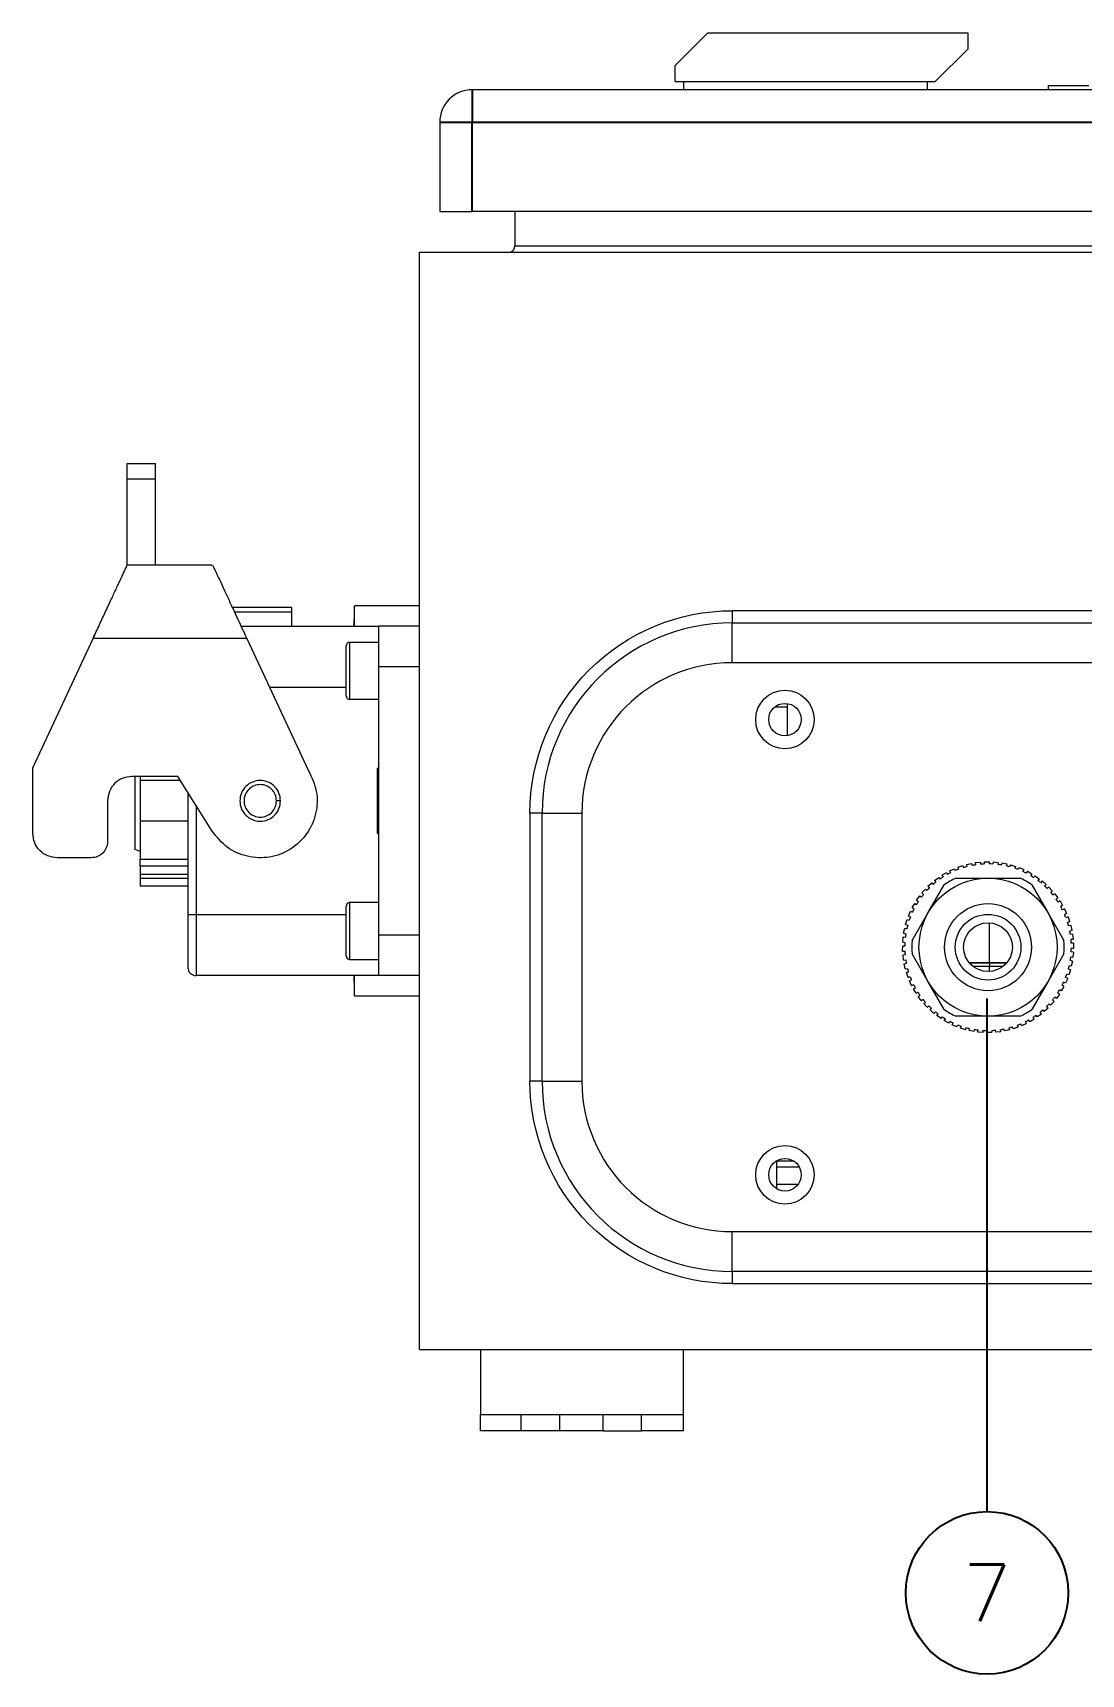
# Model space of a CAD drawing. Extents: x 4137 to 28680, y 2446 to 6814.
# Drawn here: x 16120.1 to 16282.7, y 4969.1 to 5223.6 of the extents above; entities that cross this region are included whole.
import ezdxf
from ezdxf.enums import TextEntityAlignment as Align

# ---------------------------------------------------------------- set-up
doc = ezdxf.new("R2010")
doc.units = 0
doc.header["$LTSCALE"] = 0.5
doc.layers.get('0').update_dxf_attribs({"linetype": 'CONTINUOUS'})
doc.layers.add('DIM', color=5, linetype='CONTINUOUS')
doc.layers.add('VOL', color=2, linetype='CONTINUOUS')
doc.styles.get("Standard").update_dxf_attribs({"font": 'simplex.shx'})

msp = doc.modelspace()

# ---------------------------------------------------------------- linework, layer by layer
at = {"color": 7, "linetype": 'Continuous', "lineweight": 15}
for p, q in [((16219.75, 5218.52), (16224.79, 5223.56)), ((16219.75, 5218.52), (16224.79, 5223.56)), ((16224.79, 5223.56), (16265.11, 5223.56)), ((16224.79, 5223.56), (16265.11, 5223.56)), ((16265.11, 5223.56), (16265.11, 5221.04)), ((16265.11, 5223.56), (16265.11, 5221.04)), ((16265.11, 5221.04), (16260.07, 5216)), ((16265.11, 5221.04), (16260.07, 5216)), ((16219.75, 5216), (16219.75, 5218.52)), ((16219.75, 5216), (16219.75, 5218.52)), ((16423.87, 5214.74), (16188.25, 5214.74)), ((16423.87, 5214.74), (16188.25, 5214.74)), ((16219.75, 5216), (16260.07, 5216)), ((16219.75, 5216), (16260.07, 5216)), ((16221.01, 5216), (16221.01, 5214.74)), ((16221.01, 5216), (16221.01, 5214.74)), ((16258.81, 5216), (16258.81, 5214.74)), ((16258.81, 5216), (16258.81, 5214.74)), ((16277.61, 5215.38), (16277.61, 5214.74)), ((16277.61, 5215.38), (16283.91, 5215.38)), ((16277.61, 5215.38), (16277.61, 5214.74)), ((16277.61, 5215.38), (16283.91, 5215.38)), ((16183.21, 5209.7), (16183.21, 5195.84)), ((16183.21, 5209.7), (16183.21, 5195.84)), ((16183.21, 5195.84), (16188.25, 5195.84)), ((16183.21, 5195.84), (16188.25, 5195.84)), ((16423.87, 5195.84), (16188.25, 5195.84)), ((16423.87, 5195.84), (16188.25, 5195.84)), ((16194.87, 5195.84), (16194.87, 5190.55)), ((16194.87, 5195.84), (16194.87, 5190.55)), ((16180.06, 5019.44), (16180.06, 5189.54)), ((16180.06, 5189.54), (16432.06, 5189.54)), ((16180.06, 5019.44), (16180.06, 5189.54)), ((16180.06, 5189.54), (16432.06, 5189.54)), ((16194.87, 5190.55), (16408.44, 5190.55)), ((16194.87, 5190.55), (16408.44, 5190.55)), ((16134.73, 5156.78), (16139.14, 5156.78)), ((16134.73, 5156.78), (16139.14, 5156.78)), ((16134.73, 5154.44), (16139.14, 5154.44)), ((16134.73, 5141.03), (16134.73, 5154.44)), ((16134.73, 5154.44), (16139.14, 5154.44)), ((16134.73, 5141.03), (16134.73, 5154.44)), ((16139.14, 5141.03), (16139.14, 5154.44)), ((16139.14, 5141.03), (16139.14, 5154.44)), ((16147.83, 5141.03), (16134.73, 5141.03)), ((16147.83, 5141.03), (16134.73, 5141.03)), ((16148.02, 5140.95), (16147.83, 5141.03)), ((16148.02, 5140.95), (16147.83, 5141.03)), ((16160.28, 5134.47), (16151.05, 5134.47)), ((16160.28, 5134.47), (16151.05, 5134.47)), ((16151.36, 5133.8), (16160.28, 5133.8)), ((16151.36, 5133.8), (16160.28, 5133.8)), ((16160.28, 5133.8), (16160.28, 5134.47)), ((16160.28, 5133.8), (16160.28, 5134.47)), ((16160.28, 5131.58), (16160.28, 5133.8)), ((16160.28, 5131.58), (16160.28, 5133.8)), ((16169.98, 5132.59), (16169.86, 5132.59)), ((16169.86, 5132.59), (16169.86, 5131.58)), ((16169.98, 5132.59), (16169.86, 5132.59)), ((16169.86, 5132.59), (16169.86, 5131.58)), ((16180.06, 5134.73), (16169.98, 5134.73)), ((16169.98, 5131.58), (16169.98, 5134.73)), ((16180.06, 5134.73), (16169.98, 5134.73)), ((16169.98, 5131.58), (16169.98, 5134.73)), ((16383.55, 5133.97), (16228.57, 5133.97)), ((16228.57, 5133.97), (16228.57, 5132.08)), ((16383.55, 5133.97), (16228.57, 5133.97)), ((16228.57, 5133.97), (16228.57, 5132.08)), ((16129.69, 5130.22), (16129.52, 5129.87)), ((16129.69, 5130.22), (16129.52, 5129.87)), ((16152.39, 5131.58), (16173.76, 5131.58)), ((16152.39, 5131.58), (16173.76, 5131.58)), ((16180.06, 5131.58), (16173.76, 5131.58)), ((16173.76, 5125.28), (16173.76, 5131.58)), ((16180.06, 5131.58), (16173.76, 5131.58)), ((16173.76, 5125.28), (16173.76, 5131.58)), ((16228.57, 5132.08), (16383.55, 5132.08)), ((16228.57, 5132.08), (16383.55, 5132.08)), ((16120.09, 5109.63), (16129.44, 5129.69)), ((16120.09, 5109.63), (16129.44, 5129.69)), ((16153.27, 5129.69), (16129.44, 5129.69)), ((16153.27, 5129.69), (16129.44, 5129.69)), ((16153.27, 5129.69), (16162.85, 5109.16)), ((16153.27, 5129.69), (16162.85, 5109.16)), ((16168.72, 5120.74), (16168.72, 5128.56)), ((16168.72, 5120.74), (16168.72, 5128.56)), ((16173.76, 5129.06), (16169.23, 5129.06)), ((16173.76, 5129.06), (16169.23, 5129.06)), ((16180.06, 5125.28), (16173.76, 5125.28)), ((16173.76, 5083.7), (16173.76, 5125.28)), ((16180.06, 5125.28), (16173.76, 5125.28)), ((16173.76, 5083.7), (16173.76, 5125.28)), ((16383.55, 5125.91), (16228.57, 5125.91)), ((16383.55, 5125.91), (16228.57, 5125.91)), ((16169.23, 5120.24), (16173.76, 5120.24)), ((16169.23, 5120.24), (16173.76, 5120.24)), ((16237.14, 5119.04), (16235.17, 5119.04)), ((16237.14, 5119.04), (16235.17, 5119.04)), ((16237.14, 5119.04), (16237.14, 5119.58)), ((16237.14, 5119.04), (16237.14, 5119.58)), ((16237.14, 5114.6), (16237.14, 5119.04)), ((16237.14, 5114.6), (16237.14, 5119.04)), ((16120.09, 5099.45), (16120.09, 5109.63)), ((16120.09, 5099.45), (16120.09, 5109.63)), ((16173.76, 5109.53), (16173.51, 5109.53)), ((16173.51, 5109.53), (16173.51, 5099.45)), ((16173.76, 5109.53), (16173.51, 5109.53)), ((16173.51, 5109.53), (16173.51, 5099.45)), ((16142.6, 5108.27), (16135.46, 5108.27)), ((16142.6, 5108.27), (16135.46, 5108.27)), ((16135.96, 5096.93), (16135.96, 5108.27)), ((16135.96, 5096.93), (16135.96, 5108.27)), ((16136.72, 5108.27), (16136.72, 5107.64)), ((16136.72, 5108.27), (16136.72, 5107.64)), ((16143, 5107.64), (16136.72, 5107.64)), ((16136.72, 5107.64), (16136.72, 5101.34)), ((16143, 5107.64), (16136.72, 5107.64)), ((16136.72, 5107.64), (16136.72, 5101.34)), ((16147.89, 5099.82), (16142.6, 5108.27)), ((16147.89, 5099.82), (16142.6, 5108.27)), ((16173.49, 5108.57), (16173.51, 5108.57)), ((16173.49, 5108.57), (16173.51, 5108.57)), ((16173.49, 5108.52), (16173.51, 5108.52)), ((16173.49, 5108.52), (16173.51, 5108.52)), ((16173.51, 5109.3), (16173.5, 5109.3)), ((16173.51, 5109.3), (16173.5, 5109.3)), ((16131.68, 5104.49), (16131.68, 5098.19)), ((16131.68, 5104.49), (16131.68, 5098.19)), ((16144.15, 5105.79), (16144.15, 5086.85)), ((16144.15, 5105.79), (16144.15, 5086.85)), ((16158.52, 5104.49), (16157.89, 5104.49)), ((16158.52, 5104.49), (16157.89, 5104.49)), ((16173.51, 5104.16), (16173.5, 5104.16)), ((16173.51, 5104.16), (16173.5, 5104.16)), ((16197.2, 5102.6), (16197.2, 5061.02)), ((16199.09, 5102.6), (16197.2, 5102.6)), ((16197.2, 5102.6), (16197.2, 5061.02)), ((16199.09, 5102.6), (16197.2, 5102.6)), ((16199.09, 5061.02), (16199.09, 5102.6)), ((16199.09, 5061.02), (16199.09, 5102.6)), ((16205.26, 5102.6), (16205.26, 5061.02)), ((16205.26, 5102.6), (16205.26, 5061.02)), ((16144.15, 5101.34), (16136.72, 5101.34)), ((16136.72, 5101.34), (16136.72, 5095.45)), ((16144.15, 5101.34), (16136.72, 5101.34)), ((16136.72, 5101.34), (16136.72, 5095.45)), ((16173.76, 5099.45), (16173.51, 5099.45)), ((16173.76, 5099.45), (16173.51, 5099.45)), ((16136.72, 5096.64), (16135.96, 5096.93)), ((16136.72, 5096.64), (16135.96, 5096.93)), ((16129.16, 5095.67), (16123.87, 5095.67)), ((16129.16, 5095.67), (16123.87, 5095.67)), ((16136.72, 5094.41), (16144.15, 5094.41)), ((16136.72, 5094.41), (16136.72, 5094.41)), ((16136.72, 5094.41), (16144.15, 5094.41)), ((16136.72, 5094.41), (16136.72, 5094.41)), ((16263.58, 5094.22), (16264.35, 5094.46)), ((16263.58, 5094.22), (16264.35, 5094.46)), ((16263.58, 5094.22), (16263.69, 5093.89)), ((16263.58, 5094.22), (16263.69, 5093.89)), ((16264.35, 5094.46), (16264.45, 5094.15)), ((16264.35, 5094.46), (16264.45, 5094.15)), ((16264.91, 5094.64), (16265.7, 5094.8)), ((16264.91, 5094.64), (16265.7, 5094.8)), ((16264.91, 5094.64), (16264.98, 5094.3)), ((16264.91, 5094.64), (16264.98, 5094.3)), ((16265.7, 5094.8), (16265.76, 5094.48)), ((16265.7, 5094.8), (16265.76, 5094.48)), ((16266.27, 5094.92), (16267.07, 5095)), ((16266.27, 5094.92), (16267.07, 5095)), ((16266.27, 5094.92), (16266.3, 5094.58)), ((16266.27, 5094.92), (16266.3, 5094.58)), ((16267.07, 5095), (16267.1, 5094.67)), ((16267.07, 5095), (16267.1, 5094.67)), ((16267.65, 5095.06), (16267.64, 5094.71)), ((16267.65, 5095.06), (16267.64, 5094.71)), ((16267.65, 5095.06), (16268.45, 5095.05)), ((16267.65, 5095.06), (16268.45, 5095.05)), ((16268.45, 5095.05), (16268.45, 5094.72)), ((16268.45, 5095.05), (16268.45, 5094.72)), ((16269.04, 5095.05), (16269, 5094.71)), ((16269.04, 5095.05), (16269, 5094.71)), ((16269.04, 5095.05), (16269.84, 5094.96)), ((16269.04, 5095.05), (16269.84, 5094.96)), ((16269.84, 5094.96), (16269.8, 5094.63)), ((16269.84, 5094.96), (16269.8, 5094.63)), ((16270.42, 5094.9), (16270.34, 5094.56)), ((16270.42, 5094.9), (16270.34, 5094.56)), ((16270.42, 5094.9), (16271.2, 5094.72)), ((16270.42, 5094.9), (16271.2, 5094.72)), ((16271.2, 5094.72), (16271.13, 5094.4)), ((16271.2, 5094.72), (16271.13, 5094.4)), ((16271.77, 5094.6), (16271.66, 5094.27)), ((16271.77, 5094.6), (16271.66, 5094.27)), ((16271.77, 5094.6), (16272.53, 5094.34)), ((16271.77, 5094.6), (16272.53, 5094.34)), ((16272.53, 5094.34), (16272.43, 5094.03)), ((16272.53, 5094.34), (16272.43, 5094.03)), ((16136.72, 5093.15), (16136.72, 5092.52)), ((16136.72, 5093.15), (16136.72, 5092.52)), ((16258.94, 5091.25), (16259.55, 5091.78)), ((16258.94, 5091.25), (16259.55, 5091.78)), ((16259.55, 5091.78), (16259.76, 5091.53)), ((16259.55, 5091.78), (16259.76, 5091.53)), ((16259.98, 5092.17), (16260.64, 5092.63)), ((16259.98, 5092.17), (16260.64, 5092.63)), ((16259.98, 5092.17), (16260.18, 5091.88)), ((16259.98, 5092.17), (16260.18, 5091.88)), ((16260.64, 5092.63), (16260.82, 5092.37)), ((16260.64, 5092.63), (16260.82, 5092.37)), ((16261.11, 5092.98), (16261.81, 5093.37)), ((16261.11, 5092.98), (16261.81, 5093.37)), ((16261.11, 5092.98), (16261.28, 5092.67)), ((16261.11, 5092.98), (16261.28, 5092.67)), ((16261.81, 5093.37), (16261.97, 5093.09)), ((16261.81, 5093.37), (16261.97, 5093.09)), ((16262.31, 5093.67), (16263.05, 5093.98)), ((16262.31, 5093.67), (16263.05, 5093.98)), ((16262.31, 5093.67), (16262.45, 5093.34)), ((16262.31, 5093.67), (16262.45, 5093.34)), ((16263.05, 5093.98), (16263.18, 5093.68)), ((16263.05, 5093.98), (16263.18, 5093.68)), ((16263.27, 5092.52), (16268.26, 5092.52)), ((16263.27, 5092.52), (16268.26, 5092.52)), ((16268.26, 5092.52), (16273.25, 5092.52)), ((16268.26, 5092.52), (16273.25, 5092.52)), ((16273.09, 5094.16), (16272.94, 5093.85)), ((16273.09, 5094.16), (16272.94, 5093.85)), ((16273.09, 5094.16), (16273.82, 5093.83)), ((16273.09, 5094.16), (16273.82, 5093.83)), ((16273.82, 5093.83), (16273.68, 5093.53)), ((16273.82, 5093.83), (16273.68, 5093.53)), ((16274.36, 5093.59), (16274.18, 5093.29)), ((16274.36, 5093.59), (16274.18, 5093.29)), ((16274.36, 5093.59), (16275.05, 5093.18)), ((16274.36, 5093.59), (16275.05, 5093.18)), ((16275.05, 5093.18), (16274.88, 5092.9)), ((16275.05, 5093.18), (16274.88, 5092.9)), ((16275.55, 5092.89), (16275.34, 5092.61)), ((16275.55, 5092.89), (16275.34, 5092.61)), ((16275.55, 5092.89), (16276.2, 5092.41)), ((16275.55, 5092.89), (16276.2, 5092.41)), ((16276.2, 5092.41), (16276, 5092.15)), ((16276.2, 5092.41), (16276, 5092.15)), ((16276.67, 5092.07), (16276.44, 5091.81)), ((16276.67, 5092.07), (16276.44, 5091.81)), ((16276.67, 5092.07), (16277.26, 5091.52)), ((16276.67, 5092.07), (16277.26, 5091.52)), ((16144.15, 5091.26), (16136.72, 5091.26)), ((16136.72, 5091.26), (16136.72, 5091.26)), ((16144.15, 5091.26), (16136.72, 5091.26)), ((16136.72, 5091.26), (16136.72, 5091.26)), ((16136.73, 5091.26), (16136.73, 5091.26)), ((16136.73, 5091.26), (16136.73, 5091.26)), ((16257.18, 5089.1), (16257.66, 5089.75)), ((16257.18, 5089.1), (16257.66, 5089.75)), ((16257.66, 5089.75), (16257.92, 5089.55)), ((16257.66, 5089.75), (16257.92, 5089.55)), ((16258.01, 5090.22), (16258.55, 5090.81)), ((16258.01, 5090.22), (16258.55, 5090.81)), ((16258.01, 5090.22), (16258.26, 5089.98)), ((16258.01, 5090.22), (16258.26, 5089.98)), ((16258.55, 5090.81), (16258.79, 5090.59)), ((16258.55, 5090.81), (16258.79, 5090.59)), ((16258.94, 5091.25), (16259.17, 5090.98)), ((16258.94, 5091.25), (16259.17, 5090.98)), ((16258.99, 5087.17), (16261.48, 5091.49)), ((16258.99, 5087.17), (16261.48, 5091.49)), ((16275.04, 5091.49), (16277.54, 5087.17)), ((16275.04, 5091.49), (16277.54, 5087.17)), ((16277.26, 5091.52), (16277.04, 5091.28)), ((16277.26, 5091.52), (16277.04, 5091.28)), ((16277.7, 5091.13), (16277.44, 5090.9)), ((16277.7, 5091.13), (16277.44, 5090.9)), ((16277.7, 5091.13), (16278.23, 5090.53)), ((16277.7, 5091.13), (16278.23, 5090.53)), ((16278.23, 5090.53), (16277.98, 5090.31)), ((16278.23, 5090.53), (16277.98, 5090.31)), ((16278.62, 5090.09), (16278.34, 5089.89)), ((16278.62, 5090.09), (16278.34, 5089.89)), ((16278.62, 5090.09), (16279.08, 5089.44)), ((16278.62, 5090.09), (16279.08, 5089.44)), ((16279.08, 5089.44), (16278.82, 5089.25)), ((16279.08, 5089.44), (16278.82, 5089.25)), ((16145.41, 5086.85), (16144.15, 5086.85)), ((16145.41, 5086.85), (16144.15, 5086.85)), ((16145.41, 5086.85), (16145.41, 5077.4)), ((16145.41, 5086.85), (16145.41, 5077.4)), ((16168.72, 5080.42), (16168.72, 5088.24)), ((16168.72, 5080.42), (16168.72, 5088.24)), ((16173.76, 5088.74), (16169.23, 5088.74)), ((16173.76, 5088.74), (16169.23, 5088.74)), ((16255.91, 5086.64), (16256.25, 5087.37)), ((16255.91, 5086.64), (16256.25, 5087.37)), ((16255.91, 5086.64), (16256.23, 5086.49)), ((16255.91, 5086.64), (16256.23, 5086.49)), ((16256.25, 5087.37), (16256.54, 5087.23)), ((16256.25, 5087.37), (16256.54, 5087.23)), ((16256.48, 5087.91), (16256.89, 5088.6)), ((16256.48, 5087.91), (16256.89, 5088.6)), ((16256.48, 5087.91), (16256.78, 5087.73)), ((16256.48, 5087.91), (16256.78, 5087.73)), ((16256.49, 5082.85), (16258.99, 5087.17)), ((16256.49, 5082.85), (16258.99, 5087.17)), ((16256.89, 5088.6), (16257.17, 5088.43)), ((16256.89, 5088.6), (16257.17, 5088.43)), ((16257.18, 5089.1), (16257.46, 5088.89)), ((16257.18, 5089.1), (16257.46, 5088.89)), ((16277.54, 5087.17), (16280.03, 5082.85)), ((16277.54, 5087.17), (16280.03, 5082.85)), ((16279.43, 5088.97), (16279.13, 5088.8)), ((16279.43, 5088.97), (16279.13, 5088.8)), ((16279.43, 5088.97), (16279.82, 5088.26)), ((16279.43, 5088.97), (16279.82, 5088.26)), ((16279.82, 5088.26), (16279.54, 5088.11)), ((16279.82, 5088.26), (16279.54, 5088.11)), ((16280.12, 5087.76), (16279.8, 5087.62)), ((16280.12, 5087.76), (16279.8, 5087.62)), ((16280.12, 5087.76), (16280.43, 5087.02)), ((16280.12, 5087.76), (16280.43, 5087.02)), ((16280.43, 5087.02), (16280.14, 5086.89)), ((16280.43, 5087.02), (16280.14, 5086.89)), ((16255.17, 5083.97), (16255.35, 5084.75)), ((16255.17, 5083.97), (16255.35, 5084.75)), ((16255.35, 5084.75), (16255.67, 5084.68)), ((16255.35, 5084.75), (16255.67, 5084.68)), ((16255.47, 5085.32), (16255.73, 5086.08)), ((16255.47, 5085.32), (16255.73, 5086.08)), ((16255.47, 5085.32), (16255.8, 5085.21)), ((16255.47, 5085.32), (16255.8, 5085.21)), ((16255.73, 5086.08), (16256.04, 5085.98)), ((16255.73, 5086.08), (16256.04, 5085.98)), ((16268.51, 5079.37), (16268.51, 5085.58)), ((16268.51, 5079.37), (16268.51, 5085.58)), ((16280.67, 5086.49), (16280.34, 5086.38)), ((16280.67, 5086.49), (16280.34, 5086.38)), ((16280.91, 5085.72), (16280.6, 5085.62)), ((16280.91, 5085.72), (16280.6, 5085.62)), ((16280.67, 5086.49), (16280.91, 5085.72)), ((16280.67, 5086.49), (16280.91, 5085.72)), ((16281.1, 5085.16), (16280.75, 5085.1)), ((16281.1, 5085.16), (16280.75, 5085.1)), ((16281.25, 5084.38), (16280.93, 5084.31)), ((16281.25, 5084.38), (16280.93, 5084.31)), ((16281.1, 5085.16), (16281.25, 5084.38)), ((16281.1, 5085.16), (16281.25, 5084.38)), ((16173.76, 5077.4), (16173.76, 5083.7)), ((16173.76, 5083.7), (16180.06, 5083.7)), ((16173.76, 5077.4), (16173.76, 5083.7)), ((16173.76, 5083.7), (16180.06, 5083.7)), ((16255.01, 5081.2), (16255.02, 5082)), ((16255.01, 5081.2), (16255.02, 5082)), ((16255.02, 5082.59), (16255.12, 5083.39)), ((16255.02, 5082.59), (16255.12, 5083.39)), ((16255.02, 5082.59), (16255.37, 5082.55)), ((16255.02, 5082.59), (16255.37, 5082.55)), ((16255.02, 5082), (16255.35, 5082)), ((16255.02, 5082), (16255.35, 5082)), ((16255.12, 5083.39), (16255.44, 5083.35)), ((16255.12, 5083.39), (16255.44, 5083.35)), ((16255.17, 5083.97), (16255.52, 5083.89)), ((16255.17, 5083.97), (16255.52, 5083.89)), ((16281.38, 5083.81), (16281.03, 5083.77)), ((16281.38, 5083.81), (16281.03, 5083.77)), ((16281.45, 5083), (16281.12, 5082.98)), ((16281.45, 5083), (16281.12, 5082.98)), ((16281.51, 5082.42), (16281.16, 5082.43)), ((16281.51, 5082.42), (16281.16, 5082.43)), ((16281.5, 5081.62), (16281.18, 5081.62)), ((16281.5, 5081.62), (16281.18, 5081.62)), ((16281.38, 5083.81), (16281.45, 5083)), ((16281.38, 5083.81), (16281.45, 5083)), ((16281.51, 5082.42), (16281.5, 5081.62)), ((16281.51, 5082.42), (16281.5, 5081.62)), ((16169.23, 5079.92), (16173.76, 5079.92)), ((16169.23, 5079.92), (16173.76, 5079.92)), ((16255.01, 5081.2), (16255.36, 5081.19)), ((16255.01, 5081.2), (16255.36, 5081.19)), ((16255.08, 5080.62), (16255.4, 5080.65)), ((16255.08, 5080.62), (16255.4, 5080.65)), ((16255.15, 5079.82), (16255.08, 5080.62)), ((16255.15, 5079.82), (16255.08, 5080.62)), ((16255.15, 5079.82), (16255.5, 5079.85)), ((16255.15, 5079.82), (16255.5, 5079.85)), ((16255.27, 5079.25), (16255.59, 5079.31)), ((16255.27, 5079.25), (16255.59, 5079.31)), ((16255.43, 5078.46), (16255.27, 5079.25)), ((16255.43, 5078.46), (16255.27, 5079.25)), ((16258.99, 5076.46), (16256.49, 5080.78)), ((16258.99, 5076.46), (16256.49, 5080.78)), ((16271.14, 5079.37), (16265.38, 5079.37)), ((16271.14, 5079.37), (16265.38, 5079.37)), ((16268.51, 5079.37), (16268.51, 5079.36)), ((16268.51, 5079.37), (16268.51, 5079.36)), ((16268.51, 5079.36), (16268.51, 5079.33)), ((16268.51, 5079.36), (16268.51, 5079.33)), ((16268.51, 5079.33), (16268.51, 5078.84)), ((16268.51, 5079.33), (16268.51, 5078.84)), ((16280.03, 5080.78), (16277.54, 5076.46)), ((16280.03, 5080.78), (16277.54, 5076.46)), ((16281.17, 5078.87), (16280.85, 5078.94)), ((16281.17, 5078.87), (16280.85, 5078.94)), ((16281.35, 5079.66), (16281.01, 5079.73)), ((16281.35, 5079.66), (16281.01, 5079.73)), ((16281.41, 5080.24), (16281.09, 5080.28)), ((16281.41, 5080.24), (16281.09, 5080.28)), ((16281.5, 5081.04), (16281.16, 5081.08)), ((16281.5, 5081.04), (16281.16, 5081.08)), ((16281.35, 5079.66), (16281.17, 5078.87)), ((16281.35, 5079.66), (16281.17, 5078.87)), ((16281.5, 5081.04), (16281.41, 5080.24)), ((16281.5, 5081.04), (16281.41, 5080.24)), ((16173.76, 5077.4), (16145.41, 5077.4)), ((16173.76, 5077.4), (16145.41, 5077.4)), ((16169.86, 5077.4), (16169.86, 5076.39)), ((16169.86, 5077.4), (16169.86, 5076.39)), ((16169.98, 5074.25), (16169.98, 5077.4)), ((16169.98, 5074.25), (16169.98, 5077.4)), ((16180.06, 5077.4), (16173.76, 5077.4)), ((16180.06, 5077.4), (16173.76, 5077.4)), ((16255.43, 5078.46), (16255.77, 5078.52)), ((16255.43, 5078.46), (16255.77, 5078.52)), ((16255.61, 5077.9), (16255.92, 5078)), ((16255.61, 5077.9), (16255.92, 5078)), ((16255.85, 5077.13), (16255.61, 5077.9)), ((16255.85, 5077.13), (16255.61, 5077.9)), ((16255.85, 5077.13), (16256.18, 5077.24)), ((16255.85, 5077.13), (16256.18, 5077.24)), ((16256.09, 5076.6), (16256.39, 5076.73)), ((16256.09, 5076.6), (16256.39, 5076.73)), ((16256.41, 5075.86), (16256.09, 5076.6)), ((16256.41, 5075.86), (16256.09, 5076.6)), ((16261.48, 5072.14), (16258.99, 5076.46)), ((16261.48, 5072.14), (16258.99, 5076.46)), ((16268.51, 5078.04), (16268.51, 5078.84)), ((16268.51, 5078.04), (16268.51, 5078.84)), ((16277.54, 5076.46), (16275.04, 5072.14)), ((16277.54, 5076.46), (16275.04, 5072.14)), ((16280.62, 5076.98), (16280.28, 5076.25)), ((16280.62, 5076.98), (16280.28, 5076.25)), ((16280.62, 5076.98), (16280.3, 5077.13)), ((16280.62, 5076.98), (16280.3, 5077.13)), ((16280.79, 5077.54), (16280.49, 5077.64)), ((16280.79, 5077.54), (16280.49, 5077.64)), ((16281.05, 5078.3), (16280.72, 5078.41)), ((16281.05, 5078.3), (16280.72, 5078.41)), ((16281.05, 5078.3), (16280.79, 5077.54)), ((16281.05, 5078.3), (16280.79, 5077.54)), ((16169.86, 5076.39), (16169.98, 5076.39)), ((16169.86, 5076.39), (16169.98, 5076.39)), ((16169.98, 5074.25), (16180.06, 5074.25)), ((16169.98, 5074.25), (16180.06, 5074.25)), ((16256.41, 5075.86), (16256.73, 5076)), ((16256.41, 5075.86), (16256.73, 5076)), ((16256.7, 5075.36), (16256.99, 5075.52)), ((16256.7, 5075.36), (16256.99, 5075.52)), ((16257.09, 5074.66), (16256.7, 5075.36)), ((16257.09, 5074.66), (16256.7, 5075.36)), ((16257.09, 5074.66), (16257.4, 5074.83)), ((16257.09, 5074.66), (16257.4, 5074.83)), ((16257.44, 5074.18), (16257.7, 5074.37)), ((16257.44, 5074.18), (16257.7, 5074.37)), ((16257.9, 5073.53), (16257.44, 5074.18)), ((16257.9, 5073.53), (16257.44, 5074.18)), ((16278.86, 5073.87), (16278.6, 5074.07)), ((16278.86, 5073.87), (16278.6, 5074.07)), ((16279.34, 5074.52), (16278.86, 5073.87)), ((16279.34, 5074.52), (16278.86, 5073.87)), ((16279.34, 5074.52), (16279.06, 5074.73)), ((16279.34, 5074.52), (16279.06, 5074.73)), ((16279.63, 5075.03), (16279.35, 5075.19)), ((16279.63, 5075.03), (16279.35, 5075.19)), ((16280.04, 5075.72), (16279.63, 5075.03)), ((16280.04, 5075.72), (16279.63, 5075.03)), ((16280.04, 5075.72), (16279.74, 5075.9)), ((16280.04, 5075.72), (16279.74, 5075.9)), ((16280.28, 5076.25), (16279.98, 5076.39)), ((16280.28, 5076.25), (16279.98, 5076.39)), ((16257.9, 5073.53), (16258.19, 5073.73)), ((16257.9, 5073.53), (16258.19, 5073.73)), ((16258.3, 5073.09), (16258.54, 5073.31)), ((16258.3, 5073.09), (16258.54, 5073.31)), ((16258.82, 5072.49), (16258.3, 5073.09)), ((16258.82, 5072.49), (16258.3, 5073.09)), ((16258.82, 5072.49), (16259.09, 5072.72)), ((16258.82, 5072.49), (16259.09, 5072.72)), ((16259.26, 5072.1), (16259.48, 5072.34)), ((16259.26, 5072.1), (16259.48, 5072.34)), ((16259.85, 5071.55), (16259.26, 5072.1)), ((16259.85, 5071.55), (16259.26, 5072.1)), ((16259.85, 5071.55), (16260.09, 5071.81)), ((16259.85, 5071.55), (16260.09, 5071.81)), ((16260.33, 5071.21), (16260.52, 5071.47)), ((16260.33, 5071.21), (16260.52, 5071.47)), ((16276.55, 5071.45), (16275.89, 5070.99)), ((16276.55, 5071.45), (16275.89, 5070.99)), ((16276.55, 5071.45), (16276.34, 5071.74)), ((16276.55, 5071.45), (16276.34, 5071.74)), ((16276.98, 5071.84), (16276.76, 5072.09)), ((16276.98, 5071.84), (16276.76, 5072.09)), ((16277.58, 5072.37), (16276.98, 5071.84)), ((16277.58, 5072.37), (16276.98, 5071.84)), ((16277.58, 5072.37), (16277.35, 5072.64)), ((16277.58, 5072.37), (16277.35, 5072.64)), ((16277.97, 5072.81), (16277.73, 5073.03)), ((16277.97, 5072.81), (16277.73, 5073.03)), ((16278.52, 5073.4), (16277.97, 5072.81)), ((16278.52, 5073.4), (16277.97, 5072.81)), ((16278.52, 5073.4), (16278.26, 5073.64)), ((16278.52, 5073.4), (16278.26, 5073.64)), ((16260.97, 5070.73), (16260.33, 5071.21)), ((16260.97, 5070.73), (16260.33, 5071.21)), ((16260.97, 5070.73), (16261.18, 5071.01)), ((16260.97, 5070.73), (16261.18, 5071.01)), ((16261.48, 5070.44), (16261.64, 5070.72)), ((16261.48, 5070.44), (16261.64, 5070.72)), ((16262.17, 5070.03), (16261.48, 5070.44)), ((16262.17, 5070.03), (16261.48, 5070.44)), ((16262.17, 5070.03), (16262.35, 5070.33)), ((16262.17, 5070.03), (16262.35, 5070.33)), ((16262.7, 5069.79), (16262.84, 5070.09)), ((16262.7, 5069.79), (16262.84, 5070.09)), ((16263.43, 5069.46), (16262.7, 5069.79)), ((16263.43, 5069.46), (16262.7, 5069.79)), ((16268.26, 5071.1), (16263.27, 5071.1)), ((16268.26, 5071.1), (16263.27, 5071.1)), ((16263.43, 5069.46), (16263.58, 5069.77)), ((16263.43, 5069.46), (16263.58, 5069.77)), ((16263.99, 5069.28), (16264.09, 5069.59)), ((16263.99, 5069.28), (16264.09, 5069.59)), ((16264.75, 5069.02), (16263.99, 5069.28)), ((16264.75, 5069.02), (16263.99, 5069.28)), ((16264.75, 5069.02), (16264.86, 5069.35)), ((16264.75, 5069.02), (16264.86, 5069.35)), ((16265.32, 5068.9), (16265.39, 5069.22)), ((16265.32, 5068.9), (16265.39, 5069.22)), ((16266.11, 5068.72), (16265.32, 5068.9)), ((16266.11, 5068.72), (16265.32, 5068.9)), ((16266.11, 5068.72), (16266.18, 5069.06)), ((16266.11, 5068.72), (16266.18, 5069.06)), ((16266.69, 5068.66), (16266.73, 5068.99)), ((16266.69, 5068.66), (16266.73, 5068.99)), ((16267.49, 5068.57), (16267.53, 5068.92)), ((16267.49, 5068.57), (16267.53, 5068.92)), ((16268.07, 5068.57), (16268.08, 5068.9)), ((16268.07, 5068.57), (16268.08, 5068.9)), ((16273.25, 5071.1), (16268.26, 5071.1)), ((16273.25, 5071.1), (16268.26, 5071.1)), ((16268.87, 5068.56), (16268.88, 5068.91)), ((16268.87, 5068.56), (16268.88, 5068.91)), ((16269.46, 5068.62), (16269.43, 5068.95)), ((16269.46, 5068.62), (16269.43, 5068.95)), ((16270.26, 5068.7), (16270.22, 5069.05)), ((16270.26, 5068.7), (16270.22, 5069.05)), ((16270.83, 5068.82), (16270.76, 5069.14)), ((16270.83, 5068.82), (16270.76, 5069.14)), ((16271.62, 5068.98), (16270.83, 5068.82)), ((16271.62, 5068.98), (16270.83, 5068.82)), ((16271.62, 5068.98), (16271.55, 5069.32)), ((16271.62, 5068.98), (16271.55, 5069.32)), ((16272.17, 5069.16), (16272.07, 5069.47)), ((16272.17, 5069.16), (16272.07, 5069.47)), ((16272.94, 5069.4), (16272.17, 5069.16)), ((16272.94, 5069.4), (16272.17, 5069.16)), ((16272.94, 5069.4), (16272.84, 5069.73)), ((16272.94, 5069.4), (16272.84, 5069.73)), ((16273.47, 5069.64), (16273.34, 5069.94)), ((16273.47, 5069.64), (16273.34, 5069.94)), ((16274.21, 5069.96), (16273.47, 5069.64)), ((16274.21, 5069.96), (16273.47, 5069.64)), ((16274.21, 5069.96), (16274.07, 5070.28)), ((16274.21, 5069.96), (16274.07, 5070.28)), ((16274.72, 5070.25), (16274.56, 5070.53)), ((16274.72, 5070.25), (16274.56, 5070.53)), ((16275.42, 5070.64), (16274.72, 5070.25)), ((16275.42, 5070.64), (16274.72, 5070.25)), ((16275.42, 5070.64), (16275.25, 5070.95)), ((16275.42, 5070.64), (16275.25, 5070.95)), ((16275.89, 5070.99), (16275.7, 5071.25)), ((16275.89, 5070.99), (16275.7, 5071.25)), ((16267.49, 5068.57), (16266.69, 5068.66)), ((16267.49, 5068.57), (16266.69, 5068.66)), ((16268.87, 5068.56), (16268.07, 5068.57)), ((16268.87, 5068.56), (16268.07, 5068.57)), ((16270.26, 5068.7), (16269.46, 5068.62)), ((16270.26, 5068.7), (16269.46, 5068.62)), ((16199.09, 5061.02), (16197.2, 5061.02)), ((16199.09, 5061.02), (16197.2, 5061.02)), ((16235.5, 5044.35), (16235.5, 5048.71)), ((16235.5, 5044.35), (16235.5, 5048.71)), ((16228.57, 5037.71), (16383.55, 5037.71)), ((16228.57, 5037.71), (16383.55, 5037.71)), ((16228.57, 5031.54), (16228.57, 5029.65)), ((16383.55, 5031.54), (16228.57, 5031.54)), ((16228.57, 5031.54), (16228.57, 5029.65)), ((16383.55, 5031.54), (16228.57, 5031.54)), ((16228.57, 5029.65), (16383.55, 5029.65)), ((16228.57, 5029.65), (16383.55, 5029.65)), ((16180.06, 5019.44), (16432.06, 5019.44)), ((16180.06, 5019.44), (16432.06, 5019.44)), ((16189.51, 5019.44), (16189.51, 5009.36)), ((16189.51, 5019.44), (16189.51, 5009.36)), ((16221.01, 5009.36), (16221.01, 5019.44)), ((16221.01, 5009.36), (16221.01, 5019.44)), ((16189.51, 5006.84), (16189.51, 5009.36)), ((16189.51, 5009.36), (16189.62, 5009.36)), ((16189.51, 5006.84), (16189.51, 5009.36)), ((16189.51, 5009.36), (16189.62, 5009.36)), ((16189.62, 5009.36), (16195.79, 5009.36)), ((16189.62, 5009.36), (16195.79, 5009.36)), ((16195.79, 5009.36), (16195.79, 5006.84)), ((16195.79, 5009.36), (16201.8, 5009.36)), ((16195.79, 5009.36), (16195.79, 5006.84)), ((16195.79, 5009.36), (16201.8, 5009.36)), ((16201.8, 5009.36), (16208.51, 5009.36)), ((16201.8, 5009.36), (16201.8, 5006.84)), ((16201.8, 5009.36), (16208.51, 5009.36)), ((16201.8, 5009.36), (16201.8, 5006.84)), ((16208.51, 5009.36), (16208.51, 5006.84)), ((16208.51, 5009.36), (16214.52, 5009.36)), ((16208.51, 5009.36), (16208.51, 5006.84)), ((16208.51, 5009.36), (16214.52, 5009.36)), ((16214.52, 5006.84), (16214.52, 5009.36)), ((16214.52, 5009.36), (16220.69, 5009.36)), ((16214.52, 5006.84), (16214.52, 5009.36)), ((16214.52, 5009.36), (16220.69, 5009.36)), ((16220.69, 5009.36), (16221.01, 5009.36)), ((16220.69, 5009.36), (16221.01, 5009.36)), ((16221.01, 5006.84), (16221.01, 5009.36)), ((16221.01, 5006.84), (16221.01, 5009.36)), ((16195.79, 5006.84), (16189.51, 5006.84)), ((16195.79, 5006.84), (16189.51, 5006.84)), ((16201.8, 5006.84), (16195.79, 5006.84)), ((16201.8, 5006.84), (16195.79, 5006.84)), ((16208.51, 5006.84), (16201.8, 5006.84)), ((16208.51, 5006.84), (16201.8, 5006.84)), ((16208.51, 5006.84), (16214.52, 5006.84)), ((16208.51, 5006.84), (16214.52, 5006.84)), ((16221.01, 5006.84), (16214.52, 5006.84)), ((16221.01, 5006.84), (16214.52, 5006.84))]:
    msp.add_line(p, q, dxfattribs=at)
at = {"color": 8, "linetype": 'Continuous', "lineweight": 15}
for p, q in [((16228.57, 5125.91), (16228.57, 5132.08)), ((16228.57, 5125.91), (16228.57, 5132.08)), ((16169.23, 5129.06), (16169.23, 5120.24)), ((16169.23, 5129.06), (16169.23, 5120.24)), ((16156.8, 5122.13), (16168.72, 5122.13)), ((16156.8, 5122.13), (16168.72, 5122.13)), ((16145.41, 5103.78), (16145.41, 5086.85)), ((16145.41, 5103.78), (16145.41, 5086.85)), ((16199.09, 5102.6), (16205.26, 5102.6)), ((16199.09, 5102.6), (16205.26, 5102.6)), ((16136.72, 5095.45), (16144.15, 5095.45)), ((16136.72, 5095.45), (16144.15, 5095.45)), ((16136.72, 5094.41), (16144.15, 5094.41)), ((16136.72, 5094.41), (16144.15, 5094.41)), ((16136.72, 5093.15), (16144.15, 5093.15)), ((16136.72, 5093.15), (16144.15, 5093.15)), ((16136.72, 5092.52), (16144.15, 5092.52)), ((16136.72, 5092.52), (16144.15, 5092.52)), ((16144.15, 5091.26), (16136.72, 5091.26)), ((16144.15, 5091.26), (16136.72, 5091.26)), ((16168.72, 5086.85), (16145.41, 5086.85)), ((16168.72, 5086.85), (16145.41, 5086.85)), ((16169.23, 5088.74), (16169.23, 5079.92)), ((16169.23, 5088.74), (16169.23, 5079.92)), ((16271.14, 5079.36), (16265.39, 5079.36)), ((16271.14, 5079.36), (16265.39, 5079.36)), ((16271.11, 5079.33), (16265.41, 5079.33)), ((16271.11, 5079.33), (16265.41, 5079.33)), ((16199.09, 5061.02), (16205.26, 5061.02)), ((16199.09, 5061.02), (16205.26, 5061.02)), ((16235.5, 5048.71), (16238.03, 5048.71)), ((16235.5, 5048.71), (16238.03, 5048.71)), ((16238.98, 5047.73), (16235.5, 5047.73)), ((16238.98, 5047.73), (16235.5, 5047.73)), ((16235.5, 5045.08), (16238.82, 5045.08)), ((16235.5, 5045.08), (16238.82, 5045.08)), ((16228.57, 5031.54), (16228.57, 5037.71)), ((16228.57, 5031.54), (16228.57, 5037.71))]:
    msp.add_line(p, q, dxfattribs=at)
at = {"color": 7, "linetype": 'Continuous', "lineweight": 15, "flags": 128}
for points in [[(16136.72, 5094.41), (16136.72, 5094.43), (16136.72, 5094.48), (16136.72, 5094.58), (16136.72, 5094.7), (16136.72, 5094.86), (16136.72, 5095.04), (16136.72, 5095.24), (16136.72, 5095.45)], [(16136.72, 5094.41), (16136.72, 5094.43), (16136.72, 5094.48), (16136.72, 5094.58), (16136.72, 5094.7), (16136.72, 5094.86), (16136.72, 5095.04), (16136.72, 5095.24), (16136.72, 5095.45)], [(16136.72, 5094.41), (16136.72, 5094.38), (16136.72, 5094.31), (16136.72, 5094.2), (16136.72, 5094.04), (16136.72, 5093.85), (16136.72, 5093.63), (16136.72, 5093.39), (16136.72, 5093.15)], [(16136.72, 5094.41), (16136.72, 5094.38), (16136.72, 5094.31), (16136.72, 5094.2), (16136.72, 5094.04), (16136.72, 5093.85), (16136.72, 5093.63), (16136.72, 5093.39), (16136.72, 5093.15)], [(16136.72, 5092.52), (16136.72, 5092.27), (16136.72, 5092.04), (16136.72, 5091.82), (16136.72, 5091.63), (16136.72, 5091.47), (16136.72, 5091.35), (16136.72, 5091.28), (16136.72, 5091.26)], [(16136.72, 5092.52), (16136.72, 5092.27), (16136.72, 5092.04), (16136.72, 5091.82), (16136.72, 5091.63), (16136.72, 5091.47), (16136.72, 5091.35), (16136.72, 5091.28), (16136.72, 5091.26)]]:
    msp.add_lwpolyline(points, dxfattribs=at)
at = {"color": 8, "linetype": 'Continuous', "lineweight": 15, "flags": 128}
for points in [[(16265.37, 5079.37), (16268.51, 5079.37), (16271.15, 5079.37)], [(16265.37, 5079.37), (16268.51, 5079.37), (16271.15, 5079.37)], [(16270.6, 5078.84), (16268.51, 5078.84), (16265.92, 5078.84)], [(16270.6, 5078.84), (16268.51, 5078.84), (16265.92, 5078.84)]]:
    msp.add_lwpolyline(points, dxfattribs=at)
at = {"color": 7, "linetype": 'Continuous', "lineweight": 15}
for centre, radius in [((16236.76, 5117.09), 4.54), ((16236.76, 5117.09), 4.54), ((16236.76, 5117.09), 2.52), ((16236.76, 5117.09), 2.52), ((16268.26, 5081.81), 10.71), ((16268.26, 5081.81), 10.71), ((16268.26, 5081.81), 6.75), ((16268.26, 5081.81), 6.75), ((16268.26, 5081.81), 5.09), ((16268.26, 5081.81), 5.09), ((16268.26, 5081.81), 3.78), ((16268.26, 5081.81), 3.78), ((16236.76, 5046.53), 4.54), ((16236.76, 5046.53), 4.54), ((16236.76, 5046.53), 2.52), ((16236.76, 5046.53), 2.52)]:
    msp.add_circle(centre, radius, dxfattribs=at)
for centre, radius, start, end in [((16188.25, 5209.7), 5.04, 90, 180), ((16188.25, 5209.7), 5.04, 90, 180), ((16193.86, 5190.55), 1.01, 270, 0), ((16193.86, 5190.55), 1.01, 270, 0), ((16228.57, 5102.6), 29.48, 90, 180), ((16228.57, 5102.6), 29.48, 90, 180), ((16169.23, 5128.56), 0.504, 90, 180), ((16169.23, 5128.56), 0.504, 90, 180), ((16228.57, 5102.6), 23.31, 90, 180), ((16228.57, 5102.6), 23.31, 90, 180), ((16169.23, 5120.74), 0.504, 180, 270), ((16169.23, 5120.74), 0.504, 180, 270), ((16268.26, 5081.81), 12.91, 104.7405, 107.1718), ((16268.26, 5081.81), 12.91, 104.7405, 107.1718), ((16268.26, 5081.81), 12.91, 98.7405, 101.1718), ((16268.26, 5081.81), 12.91, 98.7405, 101.1718), ((16268.26, 5081.81), 12.91, 92.7405, 95.1718), ((16268.26, 5081.81), 12.91, 92.7405, 95.1718), ((16268.26, 5081.81), 12.91, 86.7405, 89.1718), ((16268.26, 5081.81), 12.91, 86.7405, 89.1718), ((16268.26, 5081.81), 12.91, 80.7405, 83.1718), ((16268.26, 5081.81), 12.91, 80.7405, 83.1718), ((16268.26, 5081.81), 12.91, 74.7405, 77.1718), ((16268.26, 5081.81), 12.91, 74.7405, 77.1718), ((16268.26, 5081.81), 12.92, 128.7405, 131.1718), ((16268.26, 5081.81), 12.92, 128.7405, 131.1718), ((16268.26, 5081.81), 12.92, 122.7405, 125.1718), ((16268.26, 5081.81), 12.92, 122.7405, 125.1718), ((16268.26, 5081.81), 11.81, 114.9728, 125.0272), ((16268.26, 5081.81), 11.81, 114.9728, 125.0272), ((16268.26, 5081.81), 12.92, 116.7405, 119.1718), ((16268.26, 5081.81), 12.92, 116.7405, 119.1718), ((16268.26, 5081.81), 12.91, 110.7405, 113.1718), ((16268.26, 5081.81), 12.91, 110.7405, 113.1718), ((16268.26, 5081.81), 12.92, 68.7405, 71.1718), ((16268.26, 5081.81), 12.92, 68.7405, 71.1718), ((16268.26, 5081.81), 11.81, 54.9728, 65.0272), ((16268.26, 5081.81), 11.81, 54.9728, 65.0272), ((16268.26, 5081.81), 12.91, 62.7405, 65.1718), ((16268.26, 5081.81), 12.91, 62.7405, 65.1718), ((16268.26, 5081.81), 12.92, 56.7405, 59.1718), ((16268.26, 5081.81), 12.92, 56.7405, 59.1718), ((16268.26, 5081.81), 12.92, 50.7405, 53.1718), ((16268.26, 5081.81), 12.92, 50.7405, 53.1718), ((16268.26, 5081.81), 12.91, 140.7405, 143.1718), ((16268.26, 5081.81), 12.91, 140.7405, 143.1718), ((16268.26, 5081.81), 12.91, 134.7405, 137.1718), ((16268.26, 5081.81), 12.91, 134.7405, 137.1718), ((16268.26, 5081.81), 12.92, 44.7405, 47.1718), ((16268.26, 5081.81), 12.92, 44.7405, 47.1718), ((16268.26, 5081.81), 12.92, 38.7405, 41.1718), ((16268.26, 5081.81), 12.92, 38.7405, 41.1718), ((16268.26, 5081.81), 12.92, 32.7405, 35.1718), ((16268.26, 5081.81), 12.92, 32.7405, 35.1718), ((16169.23, 5088.24), 0.504, 90, 180), ((16169.23, 5088.24), 0.504, 90, 180), ((16268.26, 5081.81), 12.91, 152.7405, 155.1718), ((16268.26, 5081.81), 12.91, 152.7405, 155.1718), ((16268.26, 5081.81), 12.91, 146.7405, 149.1718), ((16268.26, 5081.81), 12.91, 146.7405, 149.1718), ((16268.26, 5081.81), 12.91, 26.7405, 29.1718), ((16268.26, 5081.81), 12.91, 26.7405, 29.1718), ((16268.26, 5081.81), 12.92, 20.7405, 23.1718), ((16268.26, 5081.81), 12.92, 20.7405, 23.1718), ((16268.26, 5081.81), 12.91, 164.7405, 167.1718), ((16268.26, 5081.81), 12.91, 164.7405, 167.1718), ((16268.26, 5081.81), 12.91, 158.7405, 161.1718), ((16268.26, 5081.81), 12.91, 158.7405, 161.1718), ((16268.26, 5081.81), 12.92, 14.7405, 17.1718), ((16268.26, 5081.81), 12.92, 14.7405, 17.1718), ((16268.26, 5081.81), 12.92, 8.7405, 11.1718), ((16268.26, 5081.81), 12.92, 8.7405, 11.1718), ((16268.26, 5081.81), 12.91, 176.7405, 179.1718), ((16268.26, 5081.81), 12.91, 176.7405, 179.1718), ((16268.26, 5081.81), 12.91, 170.7405, 173.1718), ((16268.26, 5081.81), 12.91, 170.7405, 173.1718), ((16268.26, 5081.81), 11.81, 174.9728, 185.0272), ((16268.26, 5081.81), 11.81, 174.9728, 185.0272), ((16268.26, 5081.81), 11.81, 354.9728, 5.0272), ((16268.26, 5081.81), 11.81, 354.9728, 5.0272), ((16268.26, 5081.81), 12.92, 2.7405, 5.1718), ((16268.26, 5081.81), 12.92, 2.7405, 5.1718), ((16268.26, 5081.81), 12.92, 356.7405, 359.1718), ((16268.26, 5081.81), 12.92, 356.7405, 359.1718), ((16169.23, 5080.42), 0.504, 180, 270), ((16169.23, 5080.42), 0.504, 180, 270), ((16268.26, 5081.81), 12.91, 182.7405, 185.1718), ((16268.26, 5081.81), 12.91, 182.7405, 185.1718), ((16268.26, 5081.81), 12.91, 188.7405, 191.1718), ((16268.26, 5081.81), 12.91, 188.7405, 191.1718), ((16268.26, 5081.81), 12.92, 344.7405, 347.1718), ((16268.26, 5081.81), 12.92, 344.7405, 347.1718), ((16268.26, 5081.81), 12.92, 350.7405, 353.1718), ((16268.26, 5081.81), 12.92, 350.7405, 353.1718), ((16145.41, 5078.66), 1.26, 180, 270), ((16145.41, 5078.66), 1.26, 180, 270), ((16268.26, 5081.81), 12.92, 194.7405, 197.1718), ((16268.26, 5081.81), 12.92, 194.7405, 197.1718), ((16268.26, 5081.81), 12.92, 200.7405, 203.1718), ((16268.26, 5081.81), 12.92, 200.7405, 203.1718), ((16268.26, 5081.81), 12.92, 338.7405, 341.1718), ((16268.26, 5081.81), 12.92, 338.7405, 341.1718), ((16268.26, 5081.81), 12.92, 206.7405, 209.1718), ((16268.26, 5081.81), 12.92, 206.7405, 209.1718), ((16268.26, 5081.81), 12.92, 212.7405, 215.1718), ((16268.26, 5081.81), 12.92, 212.7405, 215.1718), ((16268.26, 5081.81), 12.92, 320.7405, 323.1718), ((16268.26, 5081.81), 12.92, 320.7405, 323.1718), ((16268.26, 5081.81), 12.92, 326.7405, 329.1718), ((16268.26, 5081.81), 12.92, 326.7405, 329.1718), ((16268.26, 5081.81), 12.92, 332.7405, 335.1718), ((16268.26, 5081.81), 12.92, 332.7405, 335.1718), ((16268.26, 5081.81), 12.92, 218.7405, 221.1718), ((16268.26, 5081.81), 12.92, 218.7405, 221.1718), ((16268.26, 5081.81), 12.92, 224.7405, 227.1718), ((16268.26, 5081.81), 12.92, 224.7405, 227.1718), ((16268.26, 5081.81), 12.92, 230.7405, 233.1718), ((16268.26, 5081.81), 12.92, 230.7405, 233.1718), ((16268.26, 5081.81), 11.81, 234.9728, 245.0272), ((16268.26, 5081.81), 11.81, 234.9728, 245.0272), ((16268.26, 5081.81), 11.81, 294.9728, 305.0272), ((16268.26, 5081.81), 11.81, 294.9728, 305.0272), ((16268.26, 5081.81), 12.92, 308.7405, 311.1718), ((16268.26, 5081.81), 12.92, 308.7405, 311.1718), ((16268.26, 5081.81), 12.92, 314.7405, 317.1718), ((16268.26, 5081.81), 12.92, 314.7405, 317.1718), ((16268.26, 5081.81), 12.92, 236.7405, 239.1718), ((16268.26, 5081.81), 12.92, 236.7405, 239.1718), ((16268.26, 5081.81), 12.92, 242.7405, 245.1718), ((16268.26, 5081.81), 12.92, 242.7405, 245.1718), ((16268.26, 5081.81), 12.92, 248.7405, 251.1718), ((16268.26, 5081.81), 12.92, 248.7405, 251.1718), ((16268.26, 5081.81), 12.92, 254.7405, 257.1718), ((16268.26, 5081.81), 12.92, 254.7405, 257.1718), ((16268.26, 5081.81), 12.92, 260.7405, 263.1718), ((16268.26, 5081.81), 12.92, 260.7405, 263.1718), ((16268.26, 5081.81), 12.92, 266.7405, 269.1718), ((16268.26, 5081.81), 12.92, 266.7405, 269.1718), ((16268.26, 5081.81), 12.92, 272.7405, 275.1718), ((16268.26, 5081.81), 12.92, 272.7405, 275.1718), ((16268.26, 5081.81), 12.92, 278.7405, 281.1718), ((16268.26, 5081.81), 12.92, 278.7405, 281.1718), ((16268.26, 5081.81), 12.92, 284.7405, 287.1718), ((16268.26, 5081.81), 12.92, 284.7405, 287.1718), ((16268.26, 5081.81), 12.92, 290.7405, 293.1718), ((16268.26, 5081.81), 12.92, 290.7405, 293.1718), ((16268.26, 5081.81), 12.92, 296.7405, 299.1718), ((16268.26, 5081.81), 12.92, 296.7405, 299.1718), ((16268.26, 5081.81), 12.92, 302.7405, 305.1718), ((16268.26, 5081.81), 12.92, 302.7405, 305.1718), ((16228.57, 5061.02), 29.48, 180, 270), ((16228.57, 5061.02), 29.48, 180, 270), ((16228.57, 5061.02), 23.31, 180, 270), ((16228.57, 5061.02), 23.31, 180, 270)]:
    msp.add_arc(centre, radius, start, end, dxfattribs=at)
for points, knots in [([(16134.73, 5154.44), (16134.73, 5154.75), (16134.73, 5155.37), (16134.73, 5156.14), (16134.73, 5156.68), (16134.73, 5156.75), (16134.73, 5156.78)], [0, 0, 0, 0, 0.25, 0.499999, 0.75, 1, 1, 1, 1]), ([(16134.73, 5154.44), (16134.73, 5154.75), (16134.73, 5155.37), (16134.73, 5156.14), (16134.73, 5156.68), (16134.73, 5156.75), (16134.73, 5156.78)], [0, 0, 0, 0, 0.25, 0.499999, 0.75, 1, 1, 1, 1]), ([(16139.14, 5154.44), (16139.14, 5154.75), (16139.14, 5155.37), (16139.14, 5156.14), (16139.14, 5156.68), (16139.14, 5156.75), (16139.14, 5156.78)], [0, 0, 0, 0, 0.25, 0.499999, 0.75, 1, 1, 1, 1]), ([(16139.14, 5154.44), (16139.14, 5154.75), (16139.14, 5155.37), (16139.14, 5156.14), (16139.14, 5156.68), (16139.14, 5156.75), (16139.14, 5156.78)], [0, 0, 0, 0, 0.25, 0.499999, 0.75, 1, 1, 1, 1]), ([(16129.44, 5129.69), (16129.77, 5130.4), (16130.43, 5131.82), (16131.41, 5133.92), (16132.31, 5135.85), (16133.13, 5137.6), (16133.8, 5139.04), (16134.32, 5140.16), (16134.66, 5140.89), (16134.71, 5140.99), (16134.73, 5141.03)], [0, 0, 0, 0, 0.125442, 0.250088, 0.382533, 0.500071, 0.629263, 0.750161, 0.876453, 1, 1, 1, 1]), ([(16129.44, 5129.69), (16129.77, 5130.4), (16130.43, 5131.82), (16131.41, 5133.92), (16132.31, 5135.85), (16133.13, 5137.6), (16133.8, 5139.04), (16134.32, 5140.16), (16134.66, 5140.89), (16134.71, 5140.99), (16134.73, 5141.03)], [0, 0, 0, 0, 0.125442, 0.250088, 0.382533, 0.500071, 0.629263, 0.750161, 0.876453, 1, 1, 1, 1]), ([(16148.03, 5140.95), (16148.08, 5140.82), (16148.2, 5140.57), (16148.61, 5139.69), (16149.16, 5138.52), (16149.84, 5137.06), (16150.61, 5135.4), (16151.74, 5132.98), (16152.66, 5131), (16153.27, 5129.69)], [0, 0, 0, 0, 0.1244, 0.250328, 0.374221, 0.500433, 0.624584, 0.750609, 1, 1, 1, 1]), ([(16148.03, 5140.95), (16148.08, 5140.82), (16148.2, 5140.57), (16148.61, 5139.69), (16149.16, 5138.52), (16149.84, 5137.06), (16150.61, 5135.4), (16151.74, 5132.98), (16152.66, 5131), (16153.27, 5129.69)], [0, 0, 0, 0, 0.1244, 0.250328, 0.374221, 0.500433, 0.624584, 0.750609, 1, 1, 1, 1]), ([(16197.2, 5102.6), (16197.2, 5110.92), (16200.51, 5118.9), (16212.27, 5130.67), (16220.25, 5133.97), (16228.57, 5133.97)], [0, 0, 0, 0, 0.5, 0.5, 1, 1, 1, 1]), ([(16197.2, 5102.6), (16197.2, 5110.92), (16200.51, 5118.9), (16212.27, 5130.67), (16220.25, 5133.97), (16228.57, 5133.97)], [0, 0, 0, 0, 0.5, 0.5, 1, 1, 1, 1]), ([(16135.46, 5108.27), (16134.96, 5108.21), (16133.97, 5108.1), (16132.72, 5107.23), (16131.85, 5105.98), (16131.73, 5104.99), (16131.68, 5104.49)], [0, 0, 0, 0, 0.250002, 0.500001, 0.750001, 1, 1, 1, 1]), ([(16135.46, 5108.27), (16134.96, 5108.21), (16133.97, 5108.1), (16132.72, 5107.23), (16131.85, 5105.98), (16131.73, 5104.99), (16131.68, 5104.49)], [0, 0, 0, 0, 0.250002, 0.500001, 0.750001, 1, 1, 1, 1]), ([(16162.85, 5109.16), (16163.35, 5108.12), (16164.34, 5106.02), (16164.17, 5102.45), (16162.74, 5099.24), (16160.16, 5096.82), (16156.86, 5095.56), (16153.34, 5095.68), (16150.06, 5097.09), (16148.61, 5098.91), (16147.89, 5099.82)], [0, 0, 0, 0, 0.1250001, 0.25, 0.375, 0.4999999, 0.625, 0.7499999, 0.8750001, 1, 1, 1, 1]), ([(16162.85, 5109.16), (16163.35, 5108.12), (16164.34, 5106.02), (16164.17, 5102.45), (16162.74, 5099.24), (16160.16, 5096.82), (16156.86, 5095.56), (16153.34, 5095.68), (16150.06, 5097.09), (16148.61, 5098.91), (16147.89, 5099.82)], [0, 0, 0, 0, 0.1250001, 0.25, 0.375, 0.4999999, 0.625, 0.7499999, 0.8750001, 1, 1, 1, 1]), ([(16158.52, 5104.49), (16158.47, 5104.08), (16158.37, 5103.25), (16157.65, 5102.21), (16156.6, 5101.5), (16155.37, 5101.26), (16154.13, 5101.5), (16153.08, 5102.21), (16152.38, 5103.25), (16152.13, 5104.49), (16152.38, 5105.73), (16153.08, 5106.78), (16154.13, 5107.48), (16155.37, 5107.72), (16156.6, 5107.48), (16157.65, 5106.78), (16158.37, 5105.73), (16158.47, 5104.9), (16158.52, 5104.49)], [0, 0, 0, 0, 0.0625, 0.125, 0.1875, 0.25, 0.3125, 0.375, 0.4375, 0.5, 0.5625, 0.625, 0.6875, 0.75, 0.8125, 0.875, 0.9375, 1, 1, 1, 1]), ([(16158.52, 5104.49), (16158.47, 5104.08), (16158.37, 5103.25), (16157.65, 5102.21), (16156.6, 5101.5), (16155.37, 5101.26), (16154.13, 5101.5), (16153.08, 5102.21), (16152.38, 5103.25), (16152.13, 5104.49), (16152.38, 5105.73), (16153.08, 5106.78), (16154.13, 5107.48), (16155.37, 5107.72), (16156.6, 5107.48), (16157.65, 5106.78), (16158.37, 5105.73), (16158.47, 5104.9), (16158.52, 5104.49)], [0, 0, 0, 0, 0.0625, 0.125, 0.1875, 0.25, 0.3125, 0.375, 0.4375, 0.5, 0.5625, 0.625, 0.6875, 0.75, 0.8125, 0.875, 0.9375, 1, 1, 1, 1]), ([(16157.89, 5104.49), (16157.85, 5104.16), (16157.77, 5103.5), (16157.19, 5102.66), (16156.36, 5102.1), (16155.37, 5101.91), (16154.38, 5102.1), (16153.54, 5102.66), (16152.98, 5103.5), (16152.78, 5104.49), (16152.98, 5105.48), (16153.54, 5106.32), (16154.38, 5106.88), (16155.37, 5107.08), (16156.36, 5106.88), (16157.19, 5106.32), (16157.77, 5105.48), (16157.85, 5104.82), (16157.89, 5104.49)], [0, 0, 0, 0, 0.0625, 0.125, 0.1875, 0.25, 0.3125, 0.375, 0.4375, 0.5, 0.5625, 0.625, 0.6875, 0.75, 0.8125, 0.875, 0.9375, 1, 1, 1, 1]), ([(16157.89, 5104.49), (16157.85, 5104.16), (16157.77, 5103.5), (16157.19, 5102.66), (16156.36, 5102.1), (16155.37, 5101.91), (16154.38, 5102.1), (16153.54, 5102.66), (16152.98, 5103.5), (16152.78, 5104.49), (16152.98, 5105.48), (16153.54, 5106.32), (16154.38, 5106.88), (16155.37, 5107.08), (16156.36, 5106.88), (16157.19, 5106.32), (16157.77, 5105.48), (16157.85, 5104.82), (16157.89, 5104.49)], [0, 0, 0, 0, 0.0625, 0.125, 0.1875, 0.25, 0.3125, 0.375, 0.4375, 0.5, 0.5625, 0.625, 0.6875, 0.75, 0.8125, 0.875, 0.9375, 1, 1, 1, 1]), ([(16173.51, 5109.27), (16173.51, 5109.26), (16173.51, 5109.26), (16173.51, 5109.22), (16173.51, 5109.22)], [0, 0, 0, 0, 0.999567, 1, 1, 1, 1]), ([(16173.51, 5109.27), (16173.51, 5109.26), (16173.51, 5109.26), (16173.51, 5109.22), (16173.51, 5109.22)], [0, 0, 0, 0, 0.999567, 1, 1, 1, 1]), ([(16123.87, 5095.67), (16123.37, 5095.73), (16122.38, 5095.84), (16121.13, 5096.72), (16120.26, 5097.97), (16120.14, 5098.96), (16120.09, 5099.45)], [0, 0, 0, 0, 0.249999, 0.5, 0.75, 1, 1, 1, 1]), ([(16123.87, 5095.67), (16123.37, 5095.73), (16122.38, 5095.84), (16121.13, 5096.72), (16120.26, 5097.97), (16120.14, 5098.96), (16120.09, 5099.45)], [0, 0, 0, 0, 0.249999, 0.5, 0.75, 1, 1, 1, 1]), ([(16131.68, 5098.19), (16131.64, 5097.86), (16131.56, 5097.2), (16130.98, 5096.37), (16130.15, 5095.78), (16129.49, 5095.71), (16129.16, 5095.67)], [0, 0, 0, 0, 0.249999, 0.499999, 0.75, 1, 1, 1, 1]), ([(16131.68, 5098.19), (16131.64, 5097.86), (16131.56, 5097.2), (16130.98, 5096.37), (16130.15, 5095.78), (16129.49, 5095.71), (16129.16, 5095.67)], [0, 0, 0, 0, 0.249999, 0.499999, 0.75, 1, 1, 1, 1]), ([(16144.15, 5086.85), (16144.15, 5085.78), (16144.15, 5083.63), (16144.15, 5080.92), (16144.15, 5079.03), (16144.15, 5078.78), (16144.15, 5078.66)], [0, 0, 0, 0, 0.25, 0.4999998, 0.7499998, 1, 1, 1, 1]), ([(16144.15, 5086.85), (16144.15, 5085.78), (16144.15, 5083.63), (16144.15, 5080.92), (16144.15, 5079.03), (16144.15, 5078.78), (16144.15, 5078.66)], [0, 0, 0, 0, 0.25, 0.4999998, 0.7499998, 1, 1, 1, 1]), ([(16228.57, 5029.65), (16220.25, 5029.65), (16212.27, 5032.96), (16200.51, 5044.72), (16197.2, 5052.7), (16197.2, 5061.02)], [0, 0, 0, 0, 0.5, 0.5, 1, 1, 1, 1]), ([(16228.57, 5029.65), (16220.25, 5029.65), (16212.27, 5032.96), (16200.51, 5044.72), (16197.2, 5052.7), (16197.2, 5061.02)], [0, 0, 0, 0, 0.5, 0.5, 1, 1, 1, 1])]:
    msp.add_open_spline(points, degree=3, knots=knots, dxfattribs=at)
at = {"layer": 'DIM'}
msp.add_line((16268.11, 4994.31), (16268.11, 5073.85), dxfattribs=at)
msp.add_line((16268.11, 4994.31), (16268.11, 5073.85), dxfattribs=at)
msp.add_circle((16268.11, 4981.71), 12.6, dxfattribs=at)
msp.add_circle((16268.11, 4981.71), 12.6, dxfattribs=at)
at = {"layer": 'VOL'}
for p, q in [((16188.25, 5214.74), (16188.25, 5209.7)), ((16188.25, 5214.74), (16188.25, 5209.7)), ((16183.21, 5209.7), (16188.25, 5209.7)), ((16183.21, 5209.7), (16188.25, 5209.7)), ((16188.25, 5195.84), (16188.25, 5209.7)), ((16188.25, 5209.7), (16423.87, 5209.7)), ((16188.25, 5195.84), (16188.25, 5209.7)), ((16188.25, 5209.7), (16423.87, 5209.7))]:
    msp.add_line(p, q, dxfattribs=at)

# ---------------------------------------------------------------- texts
at = {"layer": 'DIM'}
msp.add_text('7', height=8.82, dxfattribs=at).set_placement((16268.11, 4981.71), align=Align.MIDDLE)
msp.add_text('7', height=8.82, dxfattribs=at).set_placement((16268.11, 4981.71), align=Align.MIDDLE)

doc.saveas('drawing.dxf')
